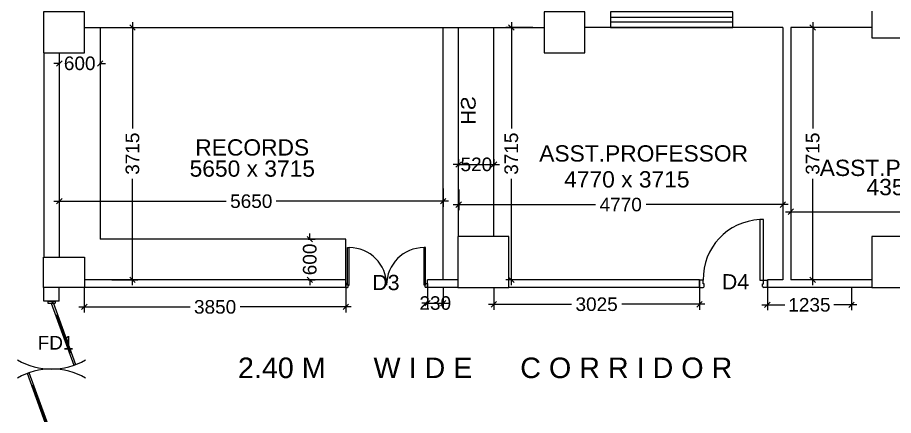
# Model space of a CAD drawing. Extents: x 7897917 to 8423973, y -6487334 to -6173396.
# Drawn here: x 7997369 to 8010261, y -6405354 to -6399491 of the extents above; entities that cross this region are included whole.
import ezdxf
from ezdxf.enums import TextEntityAlignment as Align

# ---------------------------------------------------------------- set-up
doc = ezdxf.new("R2010")
doc.units = 0
doc.header["$LTSCALE"] = 600
doc.header["$MEASUREMENT"] = 0
doc.header["$PDMODE"] = 35
doc.layers.get('0').update_dxf_attribs({"linetype": 'CONTINUOUS'})
doc.layers.get('Defpoints').update_dxf_attribs({"linetype": 'CONTINUOUS'})
for name, color, linetype in [('DOOR', 32, 'CONTINUOUS'), ('Fire Door', 10, 'CONTINUOUS'), ('joinery', 7, 'CONTINUOUS'), ('LA-column', 3, 'CONTINUOUS'), ('Room Dim', 1, 'CONTINUOUS'), ('Shleves', 7, 'CONTINUOUS'), ('TEXT', 6, 'CONTINUOUS'), ('TXT', 6, 'CONTINUOUS'), ('Walls', 7, 'CONTINUOUS'), ('WIN', 151, 'CONTINUOUS'), ('Working Dim', 5, 'CONTINUOUS')]:
    doc.layers.add(name, color=color, linetype=linetype)
doc.styles.add('ari', font='arial.ttf')
doc.styles.add('ARIAL', font='arial.ttf')
doc.dimstyles.new('int. dim', dxfattribs={"dimtxt": 450, "dimasz": 80, "dimexe": 80, "dimexo": 0, "dimgap": 70, "dimtad": 0, "dimdec": 0, "dimzin": 12, "dimdsep": 46, "dimtxsty": 'ari', "dimblk": 'OBLIQUE', "dimcen": 2, "dimdle": 80, "dimclrd": 256, "dimclre": 256, "dimclrt": 6, "dimadec": 0, "dimazin": 0, "dimtfac": 1, "dimtdec": 0, "dimtix": 1, "dimtmove": 2, "dimatfit": 3, "dimfxl": 1, "dimtolj": 1, "dimtzin": 0, "dimlwd": -1, "dimlwe": -1, "dimarcsym": 0})

# ---------------------------------------------------------------- blocks, each defined once
blk = doc.blocks.new('Z$W@#1275')
at = {"layer": 'DOOR'}
for p, q in [((73, 1500), (0, 1500)), ((0, 1500), (0, 1467)), ((0, 1467), (2, 1467)), ((11, 1456), (11, 1458)), ((11, 1456), (47, 1456)), ((47, 1467), (736, 1467)), ((47, 1467), (47, 1439)), ((47, 1456), (47, 1467)), ((47, 1467), (73, 1467)), ((73, 1467), (73, 1500)), ((736, 1467), (736, 1439)), ((47, 1439), (736, 1439)), ((0, 33), (2, 33)), ((0, 0), (0, 33)), ((73, 0), (0, 0)), ((11, 44), (11, 42)), ((11, 44), (47, 44)), ((47, 61), (736, 61)), ((47, 33), (47, 61)), ((47, 44), (47, 33)), ((47, 33), (736, 33)), ((47, 33), (73, 33)), ((73, 33), (73, 0)), ((736, 33), (736, 61))]:
    blk.add_line(p, q, dxfattribs=at)
for centre, start, end in [((11, 1467), 180, 270), ((11, 33), 90, 180)]:
    blk.add_arc(centre, 9.13, start, end, dxfattribs=at)
at = {"layer": 'DOOR', "color": 145}
for centre, start, end in [((47, 1439), 270, 0), ((47, 61), 0, 90)]:
    blk.add_arc(centre, 689, start, end, dxfattribs=at)
blk = doc.blocks.new('1000')
at = {"layer": 'DOOR'}
for p, q in [((0, -100), (0, 0)), ((0, 0), (50, 0)), ((50, -100), (0, -100)), ((50, 0), (50, -2)), ((63, -49), (50, -49)), ((50, -49), (50, -100)), ((50, -100), (50, -901)), ((100, -100), (50, -100)), ((63, -13), (61, -13)), ((63, -13), (63, -49)), ((100, -901), (100, -100)), ((837, -13), (837, -49)), ((837, -13), (839, -13)), ((837, -49), (850, -49)), ((850, 0), (850, -2)), ((900, 0), (850, 0)), ((850, -49), (850, -100)), ((850, -100), (900, -100)), ((900, -100), (900, 0)), ((50, -901), (100, -901))]:
    blk.add_line(p, q, dxfattribs=at)
for centre, major_axis, start_param, end_param in [((50, -13), (-7.95, 7.95), 3.926991, 5.497787), ((850, -13), (7.95, 7.95), 0.785398, 2.356194)]:
    blk.add_ellipse(centre, major_axis=major_axis, ratio=1, start_param=start_param, end_param=end_param, dxfattribs=at)
at = {"layer": 'DOOR', "color": 145}
blk.add_ellipse((64, -115), major_axis=(-520, 590), ratio=1, start_param=2.464943, end_param=4.009476, dxfattribs=at)
blk = doc.blocks.new('_Oblique')
at = {"color": 0, "linetype": 'ByBlock', "lineweight": -2}
blk.add_line((-0.5, -0.5), (0.5, 0.5), dxfattribs=at)
blk = doc.blocks.new('*D2147')
at = {"layer": 'Defpoints', "color": 0, "transparency": 16777216}
for p in [(8004380, -6403470, 8), (8007405, -6403470, 8), (8007405, -6403716)]:
    blk.add_point(p, dxfattribs=at)
at = {"layer": 'Working Dim', "transparency": 16777216}
for p, q in [((8004380, -6403470), (8004380, -6403796)), ((8007405, -6403470), (8007405, -6403796)), ((8004300, -6403716), (8005523, -6403716)), ((8007485, -6403716), (8006262, -6403716))]:
    blk.add_line(p, q, dxfattribs=at)
at = {"layer": 'Working Dim', "transparency": 16777216, "xscale": 80, "yscale": 80, "zscale": 80, "rotation": 180}
blk.add_blockref('_Oblique', (8004380, -6403716), dxfattribs=at)
at = {"layer": 'Working Dim', "transparency": 16777216, "xscale": 80, "yscale": 80, "zscale": 80}
blk.add_blockref('_Oblique', (8007405, -6403716), dxfattribs=at)
at = {"layer": 'Working Dim', "color": 6, "transparency": 16777216, "insert": (8005892, -6403716), "char_height": 200, "attachment_point": 5, "style": 'ari'}
blk.add_mtext('\\A1;3025', dxfattribs=at)
blk = doc.blocks.new('*D2175')
at = {"layer": 'Defpoints', "color": 0, "transparency": 16777216}
for p in [(8008405, -6403470, 8), (8009642, -6403470, 2), (8008405, -6403725)]:
    blk.add_point(p, dxfattribs=at)
at = {"layer": 'Working Dim', "transparency": 16777216}
for p, q in [((8008405, -6403470), (8008405, -6403805)), ((8009642, -6403470), (8009642, -6403805)), ((8008325, -6403725), (8008664, -6403725)), ((8009722, -6403725), (8009384, -6403725))]:
    blk.add_line(p, q, dxfattribs=at)
at = {"layer": 'Working Dim', "transparency": 16777216, "xscale": 80, "yscale": 80, "zscale": 80, "rotation": 180}
blk.add_blockref('_Oblique', (8008405, -6403725), dxfattribs=at)
at = {"layer": 'Working Dim', "transparency": 16777216, "xscale": 80, "yscale": 80, "zscale": 80}
blk.add_blockref('_Oblique', (8009642, -6403725), dxfattribs=at)
at = {"layer": 'Working Dim', "color": 6, "transparency": 16777216, "insert": (8009024, -6403725), "char_height": 200, "attachment_point": 5, "style": 'ari'}
blk.add_mtext('\\A1;1235', dxfattribs=at)
blk = doc.blocks.new('*D2177')
at = {"layer": 'Defpoints', "color": 0, "transparency": 16777216}
for p in [(8003862, -6402027, 13), (8008632, -6402027, 13), (8008632, -6402248)]:
    blk.add_point(p, dxfattribs=at)
at = {"layer": 'Working Dim', "transparency": 16777216}
for p, q in [((8003862, -6402027), (8003862, -6402328)), ((8008632, -6402027), (8008632, -6402328)), ((8003782, -6402248), (8005875, -6402248)), ((8008712, -6402248), (8006619, -6402248))]:
    blk.add_line(p, q, dxfattribs=at)
at = {"layer": 'Working Dim', "transparency": 16777216, "xscale": 80, "yscale": 80, "zscale": 80, "rotation": 180}
blk.add_blockref('_Oblique', (8003862, -6402248), dxfattribs=at)
at = {"layer": 'Working Dim', "transparency": 16777216, "xscale": 80, "yscale": 80, "zscale": 80}
blk.add_blockref('_Oblique', (8008632, -6402248), dxfattribs=at)
at = {"layer": 'Working Dim', "color": 6, "transparency": 16777216, "insert": (8006247, -6402248), "char_height": 200, "attachment_point": 5, "style": 'ari'}
blk.add_mtext('\\A1;4770', dxfattribs=at)
blk = doc.blocks.new('*D2178')
at = {"layer": 'Defpoints', "color": 0, "transparency": 16777216}
for p in [(8003402, -6403470, 2), (8003632, -6403470, 2), (8003632, -6403699)]:
    blk.add_point(p, dxfattribs=at)
at = {"layer": 'Working Dim', "transparency": 16777216}
for p, q in [((8003402, -6403470), (8003402, -6403779)), ((8003632, -6403470), (8003632, -6403779)), ((8003402, -6403699), (8003322, -6403699)), ((8003402, -6403699), (8003632, -6403699)), ((8003632, -6403699), (8003712, -6403699))]:
    blk.add_line(p, q, dxfattribs=at)
at = {"layer": 'Working Dim', "transparency": 16777216, "xscale": 80, "yscale": 80, "zscale": 80}
blk.add_blockref('_Oblique', (8003402, -6403699), dxfattribs=at)
at = {"layer": 'Working Dim', "transparency": 16777216, "xscale": 80, "yscale": 80, "zscale": 80, "rotation": 180}
blk.add_blockref('_Oblique', (8003632, -6403699), dxfattribs=at)
at = {"layer": 'Working Dim', "color": 6, "transparency": 16777216, "insert": (8003517, -6403699), "char_height": 200, "attachment_point": 5, "style": 'ari'}
blk.add_mtext('\\A1;230', dxfattribs=at)
blk = doc.blocks.new('*D2179')
at = {"layer": 'Defpoints', "color": 0, "transparency": 16777216}
for p in [(7997984, -6402010, 13), (8003634, -6402010, 13), (8003634, -6402198)]:
    blk.add_point(p, dxfattribs=at)
at = {"layer": 'Working Dim', "transparency": 16777216}
for p, q in [((7997984, -6402010), (7997984, -6402278)), ((8003634, -6402010), (8003634, -6402278)), ((7997904, -6402198), (8000441, -6402198)), ((8003714, -6402198), (8001177, -6402198))]:
    blk.add_line(p, q, dxfattribs=at)
at = {"layer": 'Working Dim', "transparency": 16777216, "xscale": 80, "yscale": 80, "zscale": 80, "rotation": 180}
blk.add_blockref('_Oblique', (7997984, -6402198), dxfattribs=at)
at = {"layer": 'Working Dim', "transparency": 16777216, "xscale": 80, "yscale": 80, "zscale": 80}
blk.add_blockref('_Oblique', (8003634, -6402198), dxfattribs=at)
at = {"layer": 'Working Dim', "color": 6, "transparency": 16777216, "insert": (8000809, -6402198), "char_height": 200, "attachment_point": 5, "style": 'ari'}
blk.add_mtext('\\A1;5650', dxfattribs=at)
blk = doc.blocks.new('*D2180')
at = {"layer": 'Defpoints', "color": 0, "transparency": 16777216}
for p in [(7998352, -6403470, 2), (8002202, -6403470, 2), (7998352, -6403755)]:
    blk.add_point(p, dxfattribs=at)
at = {"layer": 'Working Dim', "transparency": 16777216}
for p, q in [((7998352, -6403470), (7998352, -6403835)), ((8002202, -6403470), (8002202, -6403835)), ((7998272, -6403755), (7999909, -6403755)), ((8002282, -6403755), (8000645, -6403755))]:
    blk.add_line(p, q, dxfattribs=at)
at = {"layer": 'Working Dim', "transparency": 16777216, "xscale": 80, "yscale": 80, "zscale": 80, "rotation": 180}
blk.add_blockref('_Oblique', (7998352, -6403755), dxfattribs=at)
at = {"layer": 'Working Dim', "transparency": 16777216, "xscale": 80, "yscale": 80, "zscale": 80}
blk.add_blockref('_Oblique', (8002202, -6403755), dxfattribs=at)
at = {"layer": 'Working Dim', "color": 6, "transparency": 16777216, "insert": (8000277, -6403755), "char_height": 200, "attachment_point": 5, "style": 'ari'}
blk.add_mtext('\\A1;3850', dxfattribs=at)
blk = doc.blocks.new('*D2181')
at = {"layer": 'Defpoints', "color": 0, "transparency": 16777216}
for p in [(8004637, -6399640), (8004951, -6399640, 6), (8004951, -6403355, 8)]:
    blk.add_point(p, dxfattribs=at)
at = {"layer": 'Working Dim', "transparency": 16777216}
for p, q in [((8004637, -6399560), (8004637, -6401128)), ((8004951, -6399640), (8004557, -6399640)), ((8004637, -6403435), (8004637, -6401866)), ((8004951, -6403355), (8004557, -6403355))]:
    blk.add_line(p, q, dxfattribs=at)
at = {"layer": 'Working Dim', "transparency": 16777216, "xscale": 80, "yscale": 80, "zscale": 80}
for p, rotation in [((8004637, -6399640), 90), ((8004637, -6403355), 270)]:
    blk.add_blockref('_Oblique', p, dxfattribs=dict(at, rotation=rotation))
at = {"layer": 'Working Dim', "color": 6, "transparency": 16777216, "insert": (8004637, -6401497), "char_height": 200, "attachment_point": 5, "rotation": 90, "style": 'ari'}
blk.add_mtext('\\A1;3715', dxfattribs=at)
blk = doc.blocks.new('*D2182')
at = {"layer": 'Defpoints', "color": 0, "transparency": 16777216}
for p in [(7998757, -6399640, 13), (7999061, -6399640), (7998757, -6403355, 3)]:
    blk.add_point(p, dxfattribs=at)
at = {"layer": 'Working Dim', "transparency": 16777216}
for p, q in [((7999061, -6399560), (7999061, -6401128)), ((7998757, -6399640), (7999141, -6399640)), ((7999061, -6403435), (7999061, -6401866)), ((7998757, -6403355), (7999141, -6403355))]:
    blk.add_line(p, q, dxfattribs=at)
at = {"layer": 'Working Dim', "transparency": 16777216, "xscale": 80, "yscale": 80, "zscale": 80}
for p, rotation in [((7999061, -6399640), 90), ((7999061, -6403355), 270)]:
    blk.add_blockref('_Oblique', p, dxfattribs=dict(at, rotation=rotation))
at = {"layer": 'Working Dim', "color": 6, "transparency": 16777216, "insert": (7999061, -6401497), "char_height": 200, "attachment_point": 5, "rotation": 90, "style": 'ari'}
blk.add_mtext('\\A1;3715', dxfattribs=at)
blk = doc.blocks.new('*D2183')
at = {"layer": 'Defpoints', "color": 0, "transparency": 16777216}
for p in [(8009072, -6399640), (8009346, -6399640, 9), (8009271, -6403355, 8)]:
    blk.add_point(p, dxfattribs=at)
at = {"layer": 'Working Dim', "transparency": 16777216}
for p, q in [((8009072, -6399560), (8009072, -6401128)), ((8009346, -6399640), (8008992, -6399640)), ((8009072, -6403435), (8009072, -6401866)), ((8009271, -6403355), (8008992, -6403355))]:
    blk.add_line(p, q, dxfattribs=at)
at = {"layer": 'Working Dim', "transparency": 16777216, "xscale": 80, "yscale": 80, "zscale": 80}
for p, rotation in [((8009072, -6399640), 90), ((8009072, -6403355), 270)]:
    blk.add_blockref('_Oblique', p, dxfattribs=dict(at, rotation=rotation))
at = {"layer": 'Working Dim', "color": 6, "transparency": 16777216, "insert": (8009072, -6401497), "char_height": 200, "attachment_point": 5, "rotation": 90, "style": 'ari'}
blk.add_mtext('\\A1;3715', dxfattribs=at)
blk = doc.blocks.new('*D2185')
at = {"layer": 'Defpoints', "color": 0, "transparency": 16777216}
for p in [(8008750, -6402065, 13), (8013100, -6402065, 13), (8013100, -6402352)]:
    blk.add_point(p, dxfattribs=at)
at = {"layer": 'Working Dim', "transparency": 16777216}
for p, q in [((8008750, -6402065), (8008750, -6402432)), ((8013100, -6402065), (8013100, -6402432)), ((8008670, -6402352), (8010553, -6402352)), ((8013180, -6402352), (8011297, -6402352))]:
    blk.add_line(p, q, dxfattribs=at)
at = {"layer": 'Working Dim', "transparency": 16777216, "xscale": 80, "yscale": 80, "zscale": 80, "rotation": 180}
blk.add_blockref('_Oblique', (8008750, -6402352), dxfattribs=at)
at = {"layer": 'Working Dim', "transparency": 16777216, "xscale": 80, "yscale": 80, "zscale": 80}
blk.add_blockref('_Oblique', (8013100, -6402352), dxfattribs=at)
at = {"layer": 'Working Dim', "color": 6, "transparency": 16777216, "insert": (8010925, -6402352), "char_height": 200, "attachment_point": 5, "style": 'ari'}
blk.add_mtext('\\A1;4350', dxfattribs=at)
blk = doc.blocks.new('A$C15456D16')
at = {"layer": 'Fire Door'}
for p, q in [((969, -4), (56, 329)), ((969, -4), (56, 329)), ((969, -4), (56, 329)), ((979, 23), (65, 355)), ((979, 23), (65, 355)), ((979, 23), (65, 355)), ((248, 289), (238, 262)), ((248, 289), (238, 262)), ((248, 289), (238, 262)), ((791, 76), (243, 276)), ((791, 76), (243, 276)), ((791, 76), (243, 276)), ((-1000, 56), (-972, 56)), ((-1000, -56), (-1000, 56)), ((-1000, 56), (-972, 56)), ((-1000, -56), (-1000, 56)), ((-1000, 56), (-972, 56)), ((-1000, -56), (-1000, 56)), ((-979, -23), (-969, 4)), ((-979, -23), (-969, 4)), ((-979, -23), (-969, 4)), ((-972, -56), (-972, 56)), ((-972, -56), (-972, 56)), ((-972, -56), (-972, 56)), ((-969, 4), (-56, -329)), ((-969, 4), (-56, -329)), ((-969, 4), (-56, -329)), ((796, 89), (786, 63)), ((796, 89), (786, 63)), ((796, 89), (786, 63)), ((979, 23), (969, -4)), ((979, 23), (969, -4)), ((979, 23), (969, -4)), ((1000, 56), (972, 56)), ((972, -56), (972, 56)), ((1000, 56), (972, 56)), ((972, -56), (972, 56)), ((1000, 56), (972, 56)), ((972, -56), (972, 56)), ((1000, -56), (1000, 56)), ((1000, -56), (1000, 56)), ((1000, -56), (1000, 56)), ((-1000, -56), (-972, -56)), ((-1000, -56), (-972, -56)), ((-1000, -56), (-972, -56)), ((-979, -23), (-65, -355)), ((-979, -23), (-65, -355)), ((-979, -23), (-65, -355)), ((-796, -89), (-786, -63)), ((-796, -89), (-786, -63)), ((-796, -89), (-786, -63)), ((-791, -76), (-243, -276)), ((-791, -76), (-243, -276)), ((-791, -76), (-243, -276)), ((1000, -56), (972, -56)), ((1000, -56), (972, -56)), ((1000, -56), (972, -56)), ((-238, -262), (-248, -289)), ((-238, -262), (-248, -289)), ((-238, -262), (-248, -289))]:
    blk.add_line(p, q, dxfattribs=at)
at = {"layer": 'Fire Door', "extrusion": (0, 0, -1)}
for centre, major_axis, start_param, end_param in [((-1000, 0), (-1000, 0), 2.617886, 3.665084), ((-1000, 0), (-1000, 0), 2.617886, 3.665084), ((-1000, 0), (-1000, 0), 2.617886, 3.665084), ((1000, 0), (1000, 0), 2.618102, 3.665299), ((1000, 0), (1000, 0), 2.618102, 3.665299), ((1000, 0), (1000, 0), 2.618102, 3.665299)]:
    blk.add_ellipse(centre, major_axis=major_axis, ratio=1, start_param=start_param, end_param=end_param, dxfattribs=at)
blk = doc.blocks.new('A$C02430674')
at = {"layer": 'Shleves', "color": 10, "style": 'ARIAL'}
blk.add_text('SH', height=720, dxfattribs=at).set_placement((-753, 322, -97))
blk = doc.blocks.new('*D2225')
at = {"layer": 'Defpoints', "color": 0, "transparency": 16777216}
for p in [(8001649, -6402755), (8001671, -6402755), (8001649, -6403355)]:
    blk.add_point(p, dxfattribs=at)
at = {"layer": 'Working Dim', "transparency": 16777216}
for p, q in [((8001671, -6402755), (8001671, -6402675)), ((8001649, -6402755), (8001751, -6402755)), ((8001671, -6402755), (8001671, -6402763)), ((8001649, -6403355), (8001751, -6403355)), ((8001671, -6403355), (8001671, -6403346)), ((8001671, -6403355), (8001671, -6403435))]:
    blk.add_line(p, q, dxfattribs=at)
at = {"layer": 'Working Dim', "transparency": 16777216, "xscale": 80, "yscale": 80, "zscale": 80}
for p, rotation in [((8001671, -6402755), 270), ((8001671, -6403355), 90)]:
    blk.add_blockref('_Oblique', p, dxfattribs=dict(at, rotation=rotation))
at = {"layer": 'Working Dim', "color": 6, "transparency": 16777216, "insert": (8001671, -6403055), "char_height": 200, "attachment_point": 5, "rotation": 90, "style": 'ari'}
blk.add_mtext('\\A1;600', dxfattribs=at)
blk = doc.blocks.new('*D2226')
at = {"layer": 'Defpoints', "color": 0, "transparency": 16777216}
for p in [(7997984, -6400144), (7998584, -6400144), (7998584, -6400167)]:
    blk.add_point(p, dxfattribs=at)
at = {"layer": 'Working Dim', "transparency": 16777216}
for p, q in [((7997984, -6400167), (7997904, -6400167)), ((7997984, -6400144), (7997984, -6400247)), ((7997984, -6400167), (7997993, -6400167)), ((7998584, -6400167), (7998575, -6400167)), ((7998584, -6400144), (7998584, -6400247)), ((7998584, -6400167), (7998664, -6400167))]:
    blk.add_line(p, q, dxfattribs=at)
at = {"layer": 'Working Dim', "transparency": 16777216, "xscale": 80, "yscale": 80, "zscale": 80}
blk.add_blockref('_Oblique', (7997984, -6400167), dxfattribs=at)
at = {"layer": 'Working Dim', "transparency": 16777216, "xscale": 80, "yscale": 80, "zscale": 80, "rotation": 180}
blk.add_blockref('_Oblique', (7998584, -6400167), dxfattribs=at)
at = {"layer": 'Working Dim', "color": 6, "transparency": 16777216, "insert": (7998284, -6400167), "char_height": 200, "attachment_point": 5, "style": 'ari'}
blk.add_mtext('\\A1;600', dxfattribs=at)
blk = doc.blocks.new('*D2227')
at = {"layer": 'Defpoints', "color": 0, "transparency": 16777216}
for p in [(8003862, -6401681), (8004382, -6401656), (8004382, -6401681, 2)]:
    blk.add_point(p, dxfattribs=at)
at = {"layer": 'Working Dim', "transparency": 16777216}
for p, q in [((8003862, -6401681), (8003862, -6401576)), ((8004382, -6401681), (8004382, -6401576)), ((8003862, -6401656), (8003782, -6401656)), ((8003862, -6401656), (8004382, -6401656)), ((8004382, -6401656), (8004462, -6401656))]:
    blk.add_line(p, q, dxfattribs=at)
at = {"layer": 'Working Dim', "transparency": 16777216, "xscale": 80, "yscale": 80, "zscale": 80}
blk.add_blockref('_Oblique', (8003862, -6401656), dxfattribs=at)
at = {"layer": 'Working Dim', "transparency": 16777216, "xscale": 80, "yscale": 80, "zscale": 80, "rotation": 180}
blk.add_blockref('_Oblique', (8004382, -6401656), dxfattribs=at)
at = {"layer": 'Working Dim', "color": 6, "transparency": 16777216, "insert": (8004122, -6401656), "char_height": 200, "attachment_point": 5, "style": 'ari'}
blk.add_mtext('\\A1;520', dxfattribs=at)

msp = doc.modelspace()

# ---------------------------------------------------------------- linework, layer by layer
at = {"layer": 'LA-column', "color": 2}
for points, elevation in [([(8010541.872, -6399789.676), (8010541.872, -6399189.676), (8009941.872, -6399189.676), (8009941.872, -6399789.676)], 0.34), ([(7997753.872, -6400009.73), (7998353.872, -6400009.73), (7998353.872, -6399409.73), (7997753.872, -6399409.73)], 3.421), ([(8005117.872, -6400009.73), (8005717.872, -6400009.73), (8005717.872, -6399409.73), (8005117.872, -6399409.73)], 5.131), ([(8003847.872, -6402719.726), (8003847.872, -6403469.726), (8004597.872, -6403469.726), (8004597.872, -6402719.726)], 3.421), ([(8009941.872, -6402719.726), (8009941.872, -6403469.726), (8010691.872, -6403469.726), (8010691.872, -6402719.726)], 3.421), ([(7998353.871, -6403469.615), (7997753.871, -6403469.615), (7997753.871, -6403019.615), (7998353.871, -6403019.615)], 2.39)]:
    msp.add_lwpolyline(points, close=True, dxfattribs=dict(at, elevation=elevation))
at = {"layer": 'Walls', "linetype": 'Continuous'}
for p, q in [((7998353.872, -6399639.553), (8005117.872, -6399639.553)), ((8003631.724, -6403354.546), (8003631.724, -6399639.55)), ((8003861.724, -6402719.576), (8003861.724, -6399639.55)), ((8004381.632, -6402719.533, 2.092), (8004381.632, -6399639.507, 2.092)), ((8008634.986, -6399639.504), (8005717.872, -6399639.504)), ((8008634.986, -6399639.543), (8008634.986, -6403354.532)), ((8009942.132, -6399639.504), (8008749.986, -6399639.504)), ((8008749.986, -6399639.543), (8008749.986, -6403354.93)), ((8002201.632, -6402754.546), (7998584.133, -6402754.546)), ((8002201.632, -6403354.546), (8002201.632, -6402754.546)), ((8002201.632, -6403354.546), (7998354.127, -6403354.546)), ((8002201.632, -6403469.546), (8002201.632, -6403354.546)), ((8003847.872, -6403354.546), (8003401.632, -6403354.546)), ((8003401.632, -6403469.546), (8003401.632, -6403354.546)), ((8007404.986, -6403354.546), (8004597.872, -6403354.546)), ((8007404.986, -6403469.546), (8007404.986, -6403354.147)), ((8008634.986, -6403354.147), (8008404.986, -6403354.147)), ((8008404.986, -6403469.546), (8008404.986, -6403354.147)), ((8009941.872, -6403354.546), (8008749.986, -6403354.546)), ((7997754.042, -6403669.576), (7997754.043, -6403469.543)), ((7997984.042, -6403669.576), (7997984.043, -6403469.543)), ((8002201.632, -6403469.546), (7998354.127, -6403469.546)), ((8003847.872, -6403469.546), (8003401.632, -6403469.546)), ((8007404.986, -6403469.546), (8004597.872, -6403469.546)), ((8009941.872, -6403469.546), (8008404.986, -6403469.546)), ((7997984.136, -6403669.576, 2.612), (7997754.042, -6403669.576, 2.612))]:
    msp.add_line(p, q, dxfattribs=at)
at = {"layer": 'Walls', "linetype": 'Continuous', "flags": 128}
for points in [[(7998584.132, -6399639.503), (7998584.133, -6402754.546)], [(7997754.132, -6400009.73), (7997754.132, -6403019.615)], [(7997984.132, -6400009.73), (7997984.133, -6403019.615)]]:
    msp.add_lwpolyline(points, dxfattribs=at)
at = {"layer": 'WIN', "linetype": 'Continuous'}
for points in [[(8007897.947, -6399409.597), (8006097.947, -6399409.597), (8006097.947, -6399639.597), (8007897.947, -6399639.597)], [(8007897.947, -6399492.381), (8006097.947, -6399492.381), (8006097.947, -6399556.814), (8007897.947, -6399556.814)]]:
    msp.add_lwpolyline(points, close=True, dxfattribs=at)

# ---------------------------------------------------------------- block references
at = {"layer": 'DOOR', "linetype": 'Continuous', "xscale": 1.111111115664273, "yscale": 1.111111115664273, "zscale": 1.111111115664273, "rotation": 180.0000132548358}
msp.add_blockref('1000', (8008404.986, -6403469.545), dxfattribs=at)
at = {"layer": 'DOOR', "xscale": 0.8000117540359497, "yscale": 0.8000117540359497, "zscale": 0.8000117540359497, "rotation": 90}
msp.add_blockref('Z$W@#1275', (8003401.632, -6403469.546), dxfattribs=at)
at = {"layer": 'Fire Door', "color": 3, "lineweight": 0, "xscale": -1, "rotation": 270}
msp.add_blockref('A$C15456D16', (7997869.136, -6404669.576, 2.612), dxfattribs=at)
at = {"layer": 'Shleves', "color": 10, "xscale": -0.3000000044703484, "yscale": 0.3000000044703484, "zscale": 0.3000000044703484, "rotation": 90}
msp.add_blockref('A$C02430674', (8004208.467, -6400877.15), dxfattribs=at)

# ---------------------------------------------------------------- texts
at = {"layer": 'Fire Door', "style": 'ARIAL'}
msp.add_text('FD1', height=200, dxfattribs=at).set_placement((7997929.463, -6404382.722, 2.612), align=Align.CENTER)
at = {"layer": 'joinery', "style": 'ari'}
msp.add_text('D3', height=225, dxfattribs=at).set_placement((8002791.163, -6403507.427), align=Align.CENTER)
msp.add_text('D4', height=225, dxfattribs=at).set_placement((8007735.16, -6403496.909, 2.337))
at = {"layer": 'Room Dim', "style": 'ARIAL'}
for s, p in [('5650 x 3715', (8000824.352, -6401836.364)), ('4770 x 3715', (8006336.858, -6401995.21)), ('4350 x 3715', (8010787.467, -6402108.771))]:
    msp.add_text(s, height=240, dxfattribs=at).set_placement(p, align=Align.CENTER)
at = {"layer": 'TEXT', "color": 7, "style": 'ARIAL'}
for s, p in [('RECORDS', (8000823.57, -6401525.024)), ('ASST.PROFESSOR', (8006583.896, -6401613.397)), ('ASST.PROFESSOR', (8010712.457, -6401826.077))]:
    msp.add_text(s, height=240, dxfattribs=at).set_placement(p, align=Align.CENTER)
at = {"layer": 'TXT', "color": 7, "style": 'ARIAL'}
msp.add_text('2.40 M      W I D E      C O R R I D O R', height=302.4, dxfattribs=at).set_placement((8004251.047, -6404803.268), align=Align.CENTER)

# ---------------------------------------------------------------- dimensions: what is measured, and where the dimension line sits
at = {"layer": 'Working Dim'}
for base, p1, p2, angle, override, picture, middle in [((7999061.01, -6399639.538), (7998756.752, -6403354.546, 2.717), (7998756.752, -6399639.538, 13.302), 90, {"dimtxt": 200}, '*D2182', (7999061.01, -6401497.042)), ((8004636.71, -6399639.504), (8004951.123, -6403354.546, 7.521), (8004951.111, -6399639.504, 6.225), 90, {"dimtxt": 200}, '*D2181', (8004636.71, -6401497.025)), ((8009071.616, -6399639.504), (8009271.104, -6403354.546, 7.521), (8009346.059, -6399639.504, 9.216), 90, {"dimtxt": 200}, '*D2183', (8009071.616, -6401497.025)), ((8001671.067, -6402754.546), (8001648.974, -6403354.546), (8001648.974, -6402754.546), 270, {"dimtxt": 200, "dimarcsym": 1}, '*D2225', (8001671.067, -6403054.546))]:
    dim = msp.add_linear_dim(base=base, p1=p1, p2=p2, angle=angle, dimstyle='int. dim', override=override, dxfattribs=at)
    dim.commit()
    dim.dimension.update_dxf_attribs({"geometry": picture, "text_midpoint": middle})
for base, p1, p2, override, picture, middle in [((7998584.132, -6400166.778), (7997984.132, -6400144.433), (7998584.132, -6400144.433), {"dimtxt": 200, "dimarcsym": 1}, '*D2226', (7998284.132, -6400166.778)), ((8004381.632, -6401655.524), (8003861.724, -6401680.586), (8004381.632, -6401680.586, 2.092), {"dimtxt": 200, "dimarcsym": 1}, '*D2227', (8004121.678, -6401655.524)), ((8003633.724, -6402197.751), (7997984.129, -6402009.677, 13.302), (8003633.724, -6402009.677, 13.302), {"dimtxt": 200}, '*D2179', (8000808.927, -6402197.751)), ((8008631.986, -6402248.409), (8003861.724, -6402027.372, 13.302), (8008631.986, -6402027.372, 13.302), {"dimtxt": 200}, '*D2177', (8006246.855, -6402248.409)), ((8013099.986, -6402351.944), (8008749.986, -6402065.277, 13.302), (8013099.986, -6402065.277, 13.302), {"dimtxt": 200}, '*D2185', (8010924.986, -6402351.944)), ((7998352.127, -6403755.012), (8002201.632, -6403469.546, 2.39), (7998352.127, -6403469.546, 2.39), {"dimtxt": 200}, '*D2180', (8000276.879, -6403755.012)), ((8003631.632, -6403698.939), (8003401.632, -6403469.546, 2.39), (8003631.632, -6403469.546, 2.39), {"dimtxt": 200}, '*D2178', (8003516.632, -6403698.939)), ((8007404.986, -6403715.687), (8004379.724, -6403469.546, 7.521), (8007404.986, -6403469.546, 7.521), {"dimtxt": 200}, '*D2147', (8005892.355, -6403715.687))]:
    dim = msp.add_linear_dim(base=base, p1=p1, p2=p2, dimstyle='int. dim', override=override, dxfattribs=at)
    dim.commit()
    dim.dimension.update_dxf_attribs({"geometry": picture, "text_midpoint": middle})
dim = msp.add_linear_dim(base=(8008404.986, -6403724.594), p1=(8009642.223, -6403469.546, 2.39), p2=(8008404.986, -6403469.546, 7.521), text='1235', dimstyle='int. dim', override={"dimtxt": 200}, dxfattribs=at)
dim.commit()
dim.dimension.update_dxf_attribs({"geometry": '*D2175', "text_midpoint": (8009023.604, -6403724.594)})

doc.saveas('drawing.dxf')
